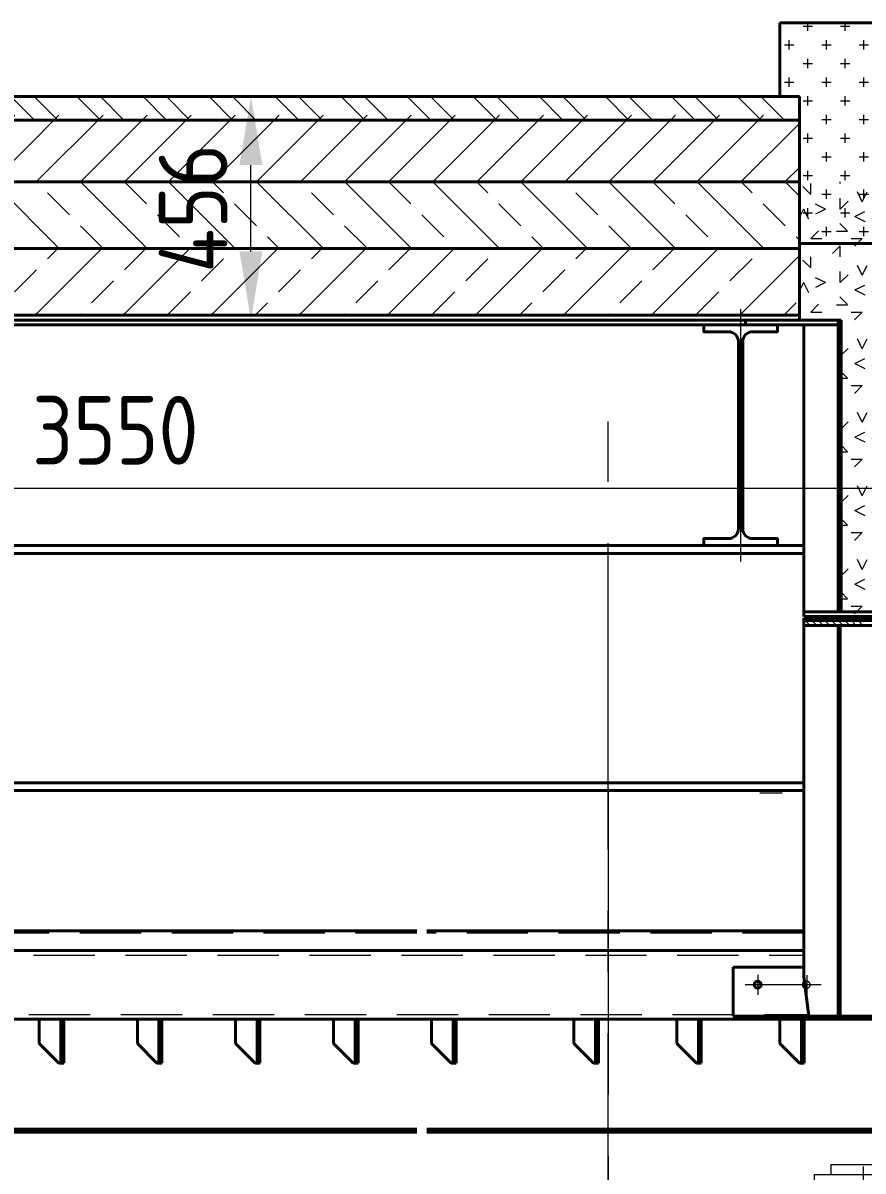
# Model space of a CAD drawing. Header units: millimetres. Extents: x 52110 to 400893, y -153728 to 31997.
# Drawn here: x 175724 to 177437, y -22273 to -19930 of the extents above; entities that cross this region are included whole.
import ezdxf

# ---------------------------------------------------------------- set-up
doc = ezdxf.new("R2010")
doc.units = ezdxf.units.MM
doc.header["$LTSCALE"] = 500
for name, pattern in [('CENTER', [2, 1.25, -0.25, 0.25, -0.25]), ('DASHED', [0.75, 0.5, -0.25]), ('DASHED2', [0.375, 0.25, -0.125]), ('PHANTOM2', [1.25, 0.625, -0.125, 0.125, -0.125, 0.125, -0.125])]:
    doc.linetypes.add(name, pattern=pattern)
for name, color, linetype, lineweight in [('2D', 4, 'PHANTOM2', 20), ('POU', 4, 'Continuous', 20), ('SHI', 7, 'Continuous', 40), ('WEN', 3, 'Continuous', 20), ('XI', 2, 'Continuous', 20), ('XU', 6, 'DASHED2', 20), ('ZHONG', 1, 'CENTER', 20)]:
    doc.layers.add(name, color=color, linetype=linetype, lineweight=lineweight)
doc.layers.add('3', color=6, linetype='Continuous')
doc.styles.add('GB', font='gbenor.shx', dxfattribs={"bigfont": 'gbcbig.shx'})
doc.dimstyles.new('ISO-25$0', dxfattribs={"dimscale": 40, "dimtxt": 3.5, "dimasz": 3.5, "dimexe": 1, "dimexo": 0.2, "dimgap": 1.2, "dimtad": 1, "dimtoh": 1, "dimdec": 1, "dimzin": 9, "dimdsep": 46, "dimtxsty": 'GB', "dimcen": 0, "dimclrd": 3, "dimclre": 3, "dimclrt": 256, "dimadec": 0, "dimazin": 2, "dimtfac": 1, "dimtdec": 1, "dimtix": 1, "dimtmove": 0, "dimatfit": 3, "dimldrblk": 'DOTSMALL', "dimfxl": 0, "dimlwd": -1, "dimlwe": 20, "dimarcsym": 0})

# ---------------------------------------------------------------- blocks, each defined once
blk = doc.blocks.new('A$C46F31751')
at = {"layer": 'POU'}
h = blk.add_hatch(dxfattribs=at)
h.set_pattern_fill('CROSS', color=256, scale=6, style=0)
h.set_pattern_definition([(0, (-168899.5, -68438.25), (38.1, 38.1), [19.05, -57.15]), (90, (-168889.977, -68447.775), (-38.1, 38.1), [19.05, -57.15])])
h.paths.add_polyline_path([(245, 1216.7), (45, 1216.7), (45, 1066.7), (85, 1066.7), (85, 766.7), (245, 766.7)])
h.paths.add_polyline_path([(985, 766.7), (1145, 766.7), (1145, 1066.7), (1185, 1066.7), (1185, 1216.7), (985, 1216.7)])
h = blk.add_hatch(dxfattribs=at)
h.set_pattern_fill('GEOL6', color=256, scale=150, style=0, pattern_type=2)
h.set_pattern_definition([(0, (-168869.5, -68370.25), (150, 150), [22.5, -60, 22.5, -45]), (0, (-168817, -68355.25), (150, 150), [22.5, -127.5]), (90, (-168809.5, -68310.25), (-150, 150), [22.5, -30, 22.5, -75]), (90, (-168869.5, -68280.25), (-150, 150), [22.5, -127.5]), (45, (-168809.5, -68310.25), (2e-14, 150), [22.5, -104.77922, 22.5, -62.352814]), (135, (-168794.5, -68355.25), (-150, 2e-14), [22.5, -83.56602, 22.5, -83.56602]), (225, (-168809.5, -68235.25), (-3e-14, -150), [22.5, -189.63203]), (225, (-168764.5, -68370.25), (-3e-14, -150), [22.5, -189.63203]), (26.56505, (-168779.5, -68325.25), (150, 6e-08), [22.5, -312.9102]), (63.43495, (-168764.5, -68295.25), (6e-08, 150), [22.5, -312.9102]), (116.56505, (-168764.5, -68295.25), (-6e-08, 150), [22.5, -312.9102]), (153.43495, (-168839.5, -68310.25), (-150, 6e-08), [22.5, -312.9102]), (206.56505, (-168839.5, -68310.25), (-150, -6e-08), [22.5, -312.9102]), (243.43495, (-168884.5, -68310.25), (-6e-08, -150), [22.5, -312.9102]), (296.56505, (-168884.5, -68310.25), (6e-08, -150), [22.5, -312.9102]), (333.43495, (-168779.5, -68325.25), (150, -6e-08), [22.5, -312.9102])])
h.paths.add_polyline_path([(245, 892.7), (85, 892.7), (85, 610.7), (170, 610.7), (170, 10.7), (245, 10.7)])
h.paths.add_polyline_path([(985, 10.7), (1060, 10.7), (1060, 610.7), (1145, 610.7), (1145, 892.7), (985, 892.7)])
at = {"layer": 'SHI'}
for p, q in [((45, 1216.7), (45, 1066.7)), ((395, 1216.7), (45, 1216.7)), ((245, 1216.7), (245, 15.7)), ((1185, 1216.7), (535, 1216.7)), ((985, 1216.7), (985, 15.7)), ((1185, 1216.7), (1185, 1066.7)), ((45, 1066.7), (85, 1066.7)), ((85, 1066.7), (85, 610.7)), ((1145, 1066.7), (1145, 610.7)), ((1185, 1066.7), (1145, 1066.7)), ((245, 766.7), (85, 766.7)), ((985, 766.7), (1145, 766.7)), ((-25, 610.7), (-25, 600.7)), ((-25, 610.7), (170, 610.7)), ((164, 15.7), (164, 610.7)), ((170, 15.7), (170, 610.7)), ((1060, 15.7), (1060, 610.7)), ((1255, 610.7), (1060, 610.7)), ((1066, 15.7), (1066, 610.7)), ((1255, 610.7), (1255, 600.7)), ((-25, 600.7), (164, 600.7)), ((94, 5.7), (94, 600.7)), ((1255, 600.7), (1066, 600.7)), ((1136, 5.7), (1136, 600.7)), ((395, 15.7), (94, 15.7)), ((395, 5.7), (94, 5.7)), ((1136, 15.7), (535, 15.7)), ((1136, 5.7), (535, 5.7)), ((844.5, 5.7), (1136, 5.7))]:
    blk.add_line(p, q, dxfattribs=at)
for points in [[(-35, 150.7), (40, 150.7), (40, 164.7), (-10.5, 164.7, -0.414214), (-30.5, 184.7), (-30.5, 566.7, -0.414214), (-10.5, 586.7), (40, 586.7), (40, 600.7), (-35, 600.7), (-110, 600.7), (-110, 586.7), (-59.5, 586.7, -0.414214), (-39.5, 566.7), (-39.5, 184.7, -0.414214), (-59.5, 164.7), (-110, 164.7), (-110, 150.7)], [(1265, 150.7), (1190, 150.7), (1190, 164.7), (1240.5, 164.7, 0.414214), (1260.5, 184.7), (1260.5, 566.7, 0.414214), (1240.5, 586.7), (1190, 586.7), (1190, 600.7), (1265, 600.7), (1340, 600.7), (1340, 586.7), (1289.5, 586.7, 0.414214), (1269.5, 566.7), (1269.5, 184.7, 0.414214), (1289.5, 164.7), (1340, 164.7), (1340, 150.7)]]:
    blk.add_lwpolyline(points, format="xyb", close=True, dxfattribs=at)
at = {"layer": 'ZHONG'}
for p, q in [((-35, 632.7), (-35, 118.3)), ((1265, 632.7), (1265, 118.3))]:
    blk.add_line(p, q, dxfattribs=at)
blk = doc.blocks.new('螺栓M24x120组合')
for p, q in [((-19.8, 0.8), (-19.8, 13.7)), ((19.8, 0.8), (-19.8, 0.8)), ((14.8, 15), (-14.8, 15)), ((-13.2, 0), (-13.2, 0.8)), ((13.2, 0), (-13.2, 0)), ((-9.9, 0.8), (-9.9, 13.7)), ((9.9, 0.8), (9.9, 13.7)), ((13.2, 0), (13.2, 0.8)), ((19.8, 0.8), (19.8, 13.7)), ((22, -61), (-22, -61)), ((-22, -61), (-22, -65)), ((-22, -65), (22, -65)), ((-19.8, -85.2), (-19.8, -65.8)), ((-19.8, -65.8), (19.8, -65.8)), ((-16.6, -65), (-16.6, -65.8)), ((-9.9, -85.2), (-9.9, -65.8)), ((9.9, -85.2), (9.9, -65.8)), ((16.6, -65), (16.6, -65.8)), ((19.8, -85.2), (19.8, -65.8)), ((22, -65), (22, -61)), ((-19.8, -97.2), (-19.8, -87.8)), ((-14.8, -86.5), (14.8, -86.5)), ((-14.8, -86.5), (14.8, -86.5)), ((-9.9, -97.2), (-9.9, -87.8)), ((9.9, -97.2), (9.9, -87.8)), ((19.8, -97.2), (19.8, -87.8)), ((-14.8, -98.5), (14.8, -98.5)), ((-12, -98.5), (-12, -108.6)), ((-12, -108.6), (-9.6, -111)), ((12, -108.6), (-12, -108.6)), ((9.6, -111), (-9.6, -111)), ((9.6, -111), (12, -108.6)), ((12, -98.5), (12, -108.6))]:
    blk.add_line(p, q)
for centre, radius, start, end in [((-14.8, 5.1), 9.89, 60, 120), ((0, -22.6), 37.6, 74.7385, 105.2615), ((14.8, 5.1), 9.89, 60, 120), ((-14.8, -76.6), 9.89, 240, 300), ((-14.8, -96.4), 9.89, 60, 120), ((0, -48.9), 37.6, 254.7385, 285.2615), ((0, -124.1), 37.6, 74.7385, 105.2615), ((14.8, -76.6), 9.89, 240, 300), ((14.8, -96.4), 9.89, 60, 120), ((-14.8, -88.6), 9.89, 240, 300), ((0, -60.9), 37.6, 254.7385, 285.2615), ((14.8, -88.6), 9.89, 240, 300)]:
    blk.add_arc(centre, radius, start, end)
at = {"layer": '3'}
for p, q in [((-9.6, -98.5), (-9.6, -111)), ((9.6, -98.5), (9.6, -111))]:
    blk.add_line(p, q, dxfattribs=at)
blk = doc.blocks.new('横梁（单管）')
at = {"layer": '2D'}
for p, q in [((170, 1125), (-170, 1125)), ((-170, 1095), (-170, 1125)), ((170, 1095), (170, 1125)), ((170, 1095), (-170, 1095)), ((-122.5, 530), (-122.5, 1095)), ((122.5, 530), (122.5, 1095)), ((-315, 530), (315, 530)), ((-315, 510), (-315, 530)), ((315, 510), (315, 530)), ((-350, 510), (-350, 10)), ((-350, 510), (350, 510)), ((-350, 494), (-275, 494)), ((-122.5, 494), (-225, 494)), ((-150, 494), (-150, 510)), ((-122.5, 10), (-122.5, 510)), ((122.5, 10), (122.5, 510)), ((122.5, 494), (225, 494)), ((150, 510), (150, 494)), ((350, 494), (275, 494)), ((350, 510), (350, 10)), ((-255, 474), (-255, 46)), ((-245, 474), (-245, 46)), ((245, 474), (245, 46)), ((255, 474), (255, 46)), ((-275, 26), (-350, 26)), ((-225, 26), (-122.5, 26)), ((-150, 26), (-150, 10)), ((225, 26), (122.5, 26)), ((150, 26), (150, 10)), ((275, 26), (350, 26)), ((350, 10), (-350, 10)), ((350, 0), (-350, 0)), ((-350, 0), (-350, -10)), ((-345, 0), (-345, 10)), ((345, 0), (345, 10)), ((350, 0), (350, -10))]:
    blk.add_line(p, q, dxfattribs=at)
at = {"layer": '2D', "linetype": 'DASHED', "ltscale": 0.2}
for p, q in [((-122.5, 10), (-122.5, 5)), ((122.5, 5), (-122.5, 5)), ((122.5, 10), (122.5, 5))]:
    blk.add_line(p, q, dxfattribs=at)
at = {"layer": '2D'}
for centre, start, end in [((-275, 474), 0, 90), ((-225, 474), 90, 180), ((225, 474), 0, 90), ((275, 474), 90, 180), ((-275, 46), 270, 0), ((-225, 46), 180, 270), ((225, 46), 270, 0), ((275, 46), 180, 270)]:
    blk.add_arc(centre, 20, start, end, dxfattribs=at)
at = {"layer": 'XU', "linetype": 'DASHED', "ltscale": 0.2}
for p, q in [((-95, 1125), (-95, 1095)), ((95, 1125), (95, 1095))]:
    blk.add_line(p, q, dxfattribs=at)
at = {"layer": 'XU', "linetype": 'DASHED2'}
for p, q in [((-106.5, 5), (-106.5, 1095)), ((106.5, 5), (106.5, 1095))]:
    blk.add_line(p, q, dxfattribs=at)
at = {"layer": 'ZHONG'}
for p, q in [((0, 1223.4), (0, -197.4)), ((-250, 526), (-250, -10)), ((250, 526), (250, -10))]:
    blk.add_line(p, q, dxfattribs=at)
at = {"layer": 'ZHONG', "ltscale": 0.2}
for p, q in [((-310, -68.1), (-310, 108.9)), ((-190, -68.1), (-190, 108.9)), ((190, -68.1), (190, 108.9)), ((310, -68.1), (310, 108.9))]:
    blk.add_line(p, q, dxfattribs=at)
at = {"layer": '2D', "xscale": -1, "rotation": 180}
for p in [(-310, -35), (-190, -35), (190, -35), (310, -35)]:
    blk.add_blockref('螺栓M24x120组合', p, dxfattribs=at)
blk = doc.blocks.new('LDJXKJ')
blk.add_blockref('横梁（单管）', (130604.6, 61578.7))
blk = doc.blocks.new('SFC43')
at = {"layer": 'SHI'}
for p, q in [((170750.2, 91591.3), (171051.2, 91591.3)), ((170750.2, 91586.3), (170750.2, 91591.3)), ((170750.2, 91586.3), (170750.2, 91576.3)), ((170750.2, 91586.3), (171051.2, 91586.3)), ((171051.2, 91586.3), (170750.2, 91586.3)), ((170750.2, 90859.3), (170750.2, 91576.3)), ((170750.2, 91576.3), (171051.2, 91576.3)), ((170820.2, 90779.3), (170820.2, 91576.3)), ((170824.2, 90779.3), (170824.2, 91576.3)), ((169961.2, 90953.3), (168242.2, 90953.3)), ((170750.2, 90953.3), (169981.2, 90953.3)), ((168242.2, 90913.3), (170750.2, 90913.3)), ((170606.2, 90879.3), (170606.2, 90779.3)), ((170750.2, 90879.3), (170606.2, 90879.3)), ((170750.2, 90859.3), (170760.2, 90779.3)), ((168232.2, 90773.3), (170760.2, 90773.3)), ((169191.2, 90773.3), (169241.2, 90773.3)), ((169191.2, 90723.3), (169191.2, 90773.3)), ((169235.2, 90773.3), (169235.2, 90683.3)), ((169241.2, 90773.3), (169241.2, 90683.3)), ((169391.2, 90773.3), (169441.2, 90773.3)), ((169391.2, 90723.3), (169391.2, 90773.3)), ((169435.2, 90773.3), (169435.2, 90683.3)), ((169441.2, 90773.3), (169441.2, 90683.3)), ((169591.2, 90773.3), (169641.2, 90773.3)), ((169591.2, 90723.3), (169591.2, 90773.3)), ((169635.2, 90773.3), (169635.2, 90683.3)), ((169641.2, 90773.3), (169641.2, 90683.3)), ((169791.2, 90773.3), (169841.2, 90773.3)), ((169791.2, 90723.3), (169791.2, 90773.3)), ((169835.2, 90773.3), (169835.2, 90683.3)), ((169841.2, 90773.3), (169841.2, 90683.3)), ((169991.2, 90773.3), (170041.2, 90773.3)), ((169991.2, 90723.3), (169991.2, 90773.3)), ((170035.2, 90773.3), (170035.2, 90683.3)), ((170041.2, 90773.3), (170041.2, 90683.3)), ((170281.2, 90773.3), (170331.2, 90773.3)), ((170281.2, 90723.3), (170281.2, 90773.3)), ((170325.2, 90773.3), (170325.2, 90683.3)), ((170331.2, 90773.3), (170331.2, 90683.3)), ((170491.2, 90773.3), (170541.2, 90773.3)), ((170491.2, 90723.3), (170491.2, 90773.3)), ((170535.2, 90773.3), (170535.2, 90683.3)), ((170541.2, 90773.3), (170541.2, 90683.3)), ((170606.2, 90779.3), (170760.2, 90779.3)), ((170701.2, 90773.3), (170751.2, 90773.3)), ((170701.2, 90723.3), (170701.2, 90773.3)), ((170745.2, 90773.3), (170745.2, 90683.3)), ((170751.2, 90773.3), (170751.2, 90683.3)), ((170760.2, 90779.3), (170760.2, 90773.3)), ((170926.2, 90779.3), (170760.2, 90779.3)), ((170926.2, 90773.3), (170760.2, 90773.3)), ((170824.2, 90779.3), (170824.2, 90773.3)), ((169231.2, 90683.3), (169191.2, 90723.3)), ((169431.2, 90683.3), (169391.2, 90723.3)), ((169631.2, 90683.3), (169591.2, 90723.3)), ((169831.2, 90683.3), (169791.2, 90723.3)), ((170031.2, 90683.3), (169991.2, 90723.3)), ((170321.2, 90683.3), (170281.2, 90723.3)), ((170531.2, 90683.3), (170491.2, 90723.3)), ((170741.2, 90683.3), (170701.2, 90723.3)), ((169241.2, 90683.3), (169231.2, 90683.3)), ((169441.2, 90683.3), (169431.2, 90683.3)), ((169641.2, 90683.3), (169631.2, 90683.3)), ((169841.2, 90683.3), (169831.2, 90683.3)), ((170041.2, 90683.3), (170031.2, 90683.3)), ((170331.2, 90683.3), (170321.2, 90683.3)), ((170541.2, 90683.3), (170531.2, 90683.3)), ((170751.2, 90683.3), (170741.2, 90683.3)), ((169961.2, 90548.3), (167766.2, 90548.3)), ((170926.2, 90548.3), (169981.2, 90548.3)), ((169961.2, 90542.7), (167761.3, 90542.7)), ((170931.1, 90542.7), (169981.2, 90542.7))]:
    blk.add_line(p, q, dxfattribs=at)
blk.add_circle((170656.2, 90843.3), 7, dxfattribs=at)
blk.add_arc((170756.2, 90843.3), 7, 131.6674, 242.5826, dxfattribs=at)
at = {"layer": 'XI'}
for p, q in [((170762.9, 91576.3), (170752.9, 91586.3)), ((170776.4, 91576.3), (170766.4, 91586.3)), ((170789.8, 91576.3), (170779.8, 91586.3)), ((170803.3, 91576.3), (170793.3, 91586.3)), ((170816.8, 91576.3), (170806.8, 91586.3)), ((170830.2, 91576.3), (170820.2, 91586.3)), ((170824.2, 91575.1), (170820.2, 91579.1)), ((170843.7, 91576.3), (170833.7, 91586.3)), ((170857.2, 91576.3), (170847.2, 91586.3)), ((170870.7, 91576.3), (170860.7, 91586.3)), ((170824.2, 91569.4), (170820.2, 91573.4)), ((170824.2, 91561.6), (170820.2, 91565.6)), ((170824.2, 91555.9), (170820.2, 91559.9)), ((170824.2, 91548.2), (170820.2, 91552.2)), ((170824.2, 91542.5), (170820.2, 91546.5)), ((170824.2, 91534.7), (170820.2, 91538.7)), ((170824.2, 91529), (170820.2, 91533)), ((170824.2, 91521.2), (170820.2, 91525.2)), ((170824.2, 91515.5), (170820.2, 91519.5)), ((170824.2, 91507.7), (170820.2, 91511.7)), ((170824.2, 91502), (170820.2, 91506)), ((170824.2, 91494.3), (170820.2, 91498.3)), ((170824.2, 91488.6), (170820.2, 91492.6)), ((170824.2, 91480.8), (170820.2, 91484.8)), ((170824.2, 91467.3), (170820.2, 91471.3)), ((170824.2, 91453.9), (170820.2, 91457.9)), ((170824.2, 91440.4), (170820.2, 91444.4)), ((170824.2, 91426.9), (170820.2, 91430.9)), ((170824.2, 91413.5), (170820.2, 91417.5)), ((170824.2, 91400), (170820.2, 91404)), ((170824.2, 91386.5), (170820.2, 91390.5)), ((170824.2, 91300), (170820.2, 91377)), ((170824.2, 91286.6), (170820.2, 91290.6)), ((170824.2, 91273.1), (170820.2, 91277.1)), ((170824.2, 91259.6), (170820.2, 91263.6)), ((170824.2, 91246.2), (170820.2, 91250.2)), ((170824.2, 91232.7), (170820.2, 91236.7)), ((170824.2, 91219.2), (170820.2, 91223.2)), ((170824.2, 91205.8), (170820.2, 91209.8)), ((170824.2, 91192.3), (170820.2, 91196.3)), ((170824.2, 91178.8), (170820.2, 91182.8)), ((170824.2, 91165.3), (170820.2, 91169.3)), ((170824.2, 91151.9), (170820.2, 91155.9)), ((170824.2, 91138.4), (170820.2, 91142.4)), ((170824.2, 91124.9), (170820.2, 91128.9)), ((170824.2, 91111.5), (170820.2, 91115.5)), ((170824.2, 91098), (170820.2, 91102)), ((170824.2, 91084.5), (170820.2, 91088.5)), ((170824.2, 91071), (170820.2, 91075)), ((170824.2, 91057.6), (170820.2, 91061.6)), ((170824.2, 91044.1), (170820.2, 91048.1)), ((170824.2, 91030.6), (170820.2, 91034.6)), ((170824.2, 91017.2), (170820.2, 91021.2)), ((170824.2, 91003.7), (170820.2, 91007.7)), ((170824.2, 90990.2), (170820.2, 90994.2)), ((170824.2, 90976.8), (170820.2, 90980.8)), ((170824.2, 90963.3), (170820.2, 90967.3)), ((170824.2, 90949.8), (170820.2, 90953.8)), ((170824.2, 90936.3), (170820.2, 90940.3)), ((170824.2, 90922.9), (170820.2, 90926.9)), ((170824.2, 90909.4), (170820.2, 90913.4)), ((170824.2, 90895.9), (170820.2, 90899.9)), ((170824.2, 90882.5), (170820.2, 90886.5)), ((170824.2, 90869), (170820.2, 90873)), ((170824.2, 90855.5), (170820.2, 90859.5)), ((170824.2, 90842.1), (170820.2, 90846.1)), ((170824.2, 90828.6), (170820.2, 90832.6)), ((170824.2, 90815.1), (170820.2, 90819.1)), ((170824.2, 90801.6), (170820.2, 90805.6)), ((170824.2, 90788.2), (170820.2, 90792.2)), ((170760.4, 90773.3), (170760.2, 90773.5)), ((170773.8, 90773.3), (170767.8, 90779.3)), ((170787.3, 90773.3), (170781.3, 90779.3)), ((170800.8, 90773.3), (170794.8, 90779.3)), ((170814.2, 90773.3), (170808.2, 90779.3)), ((170824.2, 90776.8), (170821.7, 90779.3)), ((170211.2, 90542.7), (170216.8, 90548.3)), ((170224.7, 90542.7), (170230.3, 90548.3)), ((170238.2, 90542.7), (170243.8, 90548.3)), ((170251.6, 90542.7), (170257.2, 90548.3)), ((170265.1, 90542.7), (170270.7, 90548.3)), ((170278.6, 90542.7), (170284.2, 90548.3)), ((170292, 90542.7), (170297.6, 90548.3)), ((170305.5, 90542.7), (170311.1, 90548.3)), ((170319, 90542.7), (170324.6, 90548.3)), ((170332.5, 90542.7), (170338, 90548.3)), ((170345.9, 90542.7), (170351.5, 90548.3)), ((170359.4, 90542.7), (170365, 90548.3)), ((170372.9, 90542.7), (170378.5, 90548.3)), ((170386.3, 90542.7), (170391.9, 90548.3)), ((170399.8, 90542.7), (170405.4, 90548.3)), ((170413.3, 90542.7), (170418.9, 90548.3)), ((170426.8, 90542.7), (170432.3, 90548.3)), ((170440.2, 90542.7), (170445.8, 90548.3)), ((170453.7, 90542.7), (170459.3, 90548.3)), ((170467.2, 90542.7), (170472.8, 90548.3)), ((170480.6, 90542.7), (170486.2, 90548.3)), ((170494.1, 90542.7), (170499.7, 90548.3)), ((170507.6, 90542.7), (170513.2, 90548.3)), ((170521, 90542.7), (170526.6, 90548.3)), ((170534.5, 90542.7), (170540.1, 90548.3)), ((170548, 90542.7), (170553.6, 90548.3)), ((170561.5, 90542.7), (170567, 90548.3)), ((170574.9, 90542.7), (170580.5, 90548.3)), ((170588.4, 90542.7), (170594, 90548.3)), ((170601.9, 90542.7), (170607.5, 90548.3)), ((170615.3, 90542.7), (170620.9, 90548.3)), ((170628.8, 90542.7), (170634.4, 90548.3)), ((170642.3, 90542.7), (170647.9, 90548.3)), ((170655.7, 90542.7), (170661.3, 90548.3)), ((170669.2, 90542.7), (170674.8, 90548.3)), ((170682.7, 90542.7), (170688.3, 90548.3)), ((170696.2, 90542.7), (170701.7, 90548.3)), ((170709.6, 90542.7), (170715.2, 90548.3)), ((170723.1, 90542.7), (170728.7, 90548.3)), ((170736.6, 90542.7), (170742.2, 90548.3)), ((170750, 90542.7), (170755.6, 90548.3)), ((170763.5, 90542.7), (170769.1, 90548.3)), ((170777, 90542.7), (170782.6, 90548.3)), ((170790.5, 90542.7), (170796, 90548.3)), ((170803.9, 90542.7), (170809.5, 90548.3)), ((170817.4, 90542.7), (170823, 90548.3)), ((170830.9, 90542.7), (170836.5, 90548.3)), ((170844.3, 90542.7), (170849.9, 90548.3)), ((170857.8, 90542.7), (170863.4, 90548.3))]:
    blk.add_line(p, q, dxfattribs=at)
at = {"layer": 'XU'}
for p, q in [((169961.2, 90948.3), (168242.2, 90948.3)), ((170750.2, 90948.3), (169981.2, 90948.3)), ((168242.2, 90903.8), (170750.2, 90903.8)), ((168232.6, 90782.8), (170759.8, 90782.8))]:
    blk.add_line(p, q, dxfattribs=at)
blk.add_arc((170756.2, 90843.3), 7, 242.5826, 131.6674, dxfattribs=at)
at = {"layer": 'ZHONG'}
for p, q in [((170656.2, 90863.6), (170656.2, 90823)), ((170756.2, 90862.9), (170756.2, 90823.7)), ((170785.6, 90843.3), (170630.8, 90843.3))]:
    blk.add_line(p, q, dxfattribs=at)
blk = doc.blocks.new('*D1218')
at = {"layer": 'Defpoints', "color": 0}
for p in [(174137.4, -20879.4), (177687.4, -20879.4), (177687.4, -20916.5)]:
    blk.add_point(p, dxfattribs=at)
at = {"layer": 'WEN', "color": 3, "linetype": 'ByBlock', "lineweight": 20}
for p, q in [((174137.4, -20871.4), (174137.4, -20839.4)), ((177687.4, -20908.5), (177687.4, -20839.4))]:
    blk.add_line(p, q, dxfattribs=at)
at = {"layer": 'WEN', "color": 3, "linetype": 'ByBlock'}
blk.add_line((174277.4, -20879.4), (177547.4, -20879.4), dxfattribs=at)
at = {"layer": 'WEN', "color": 3}
for points in [[(174277.4, -20856), (174277.4, -20902.7), (174137.4, -20879.4)], [(177547.4, -20856), (177547.4, -20902.7), (177687.4, -20879.4)]]:
    blk.add_solid(points, dxfattribs=at)
at = {"layer": 'WEN', "insert": (175912.4, -20761.4), "char_height": 140, "attachment_point": 5, "style": 'GB'}
blk.add_mtext('3550', dxfattribs=at)
blk = doc.blocks.new('_DotSmall')
at = {"color": 0, "linetype": 'ByBlock', "const_width": 0.5}
blk.add_lwpolyline([(-0.0625, 0, 1), (0.0625, 0, 1)], format="xyb", close=True, dxfattribs=at)
blk = doc.blocks.new('*D1225')
at = {"layer": 'Defpoints', "color": 0}
for p in [(176189, -20080.5), (176189, -20080.5), (176189, -20536.5)]:
    blk.add_point(p, dxfattribs=at)
at = {"layer": 'WEN', "color": 3, "linetype": 'ByBlock', "lineweight": 20}
for p, q in [((176181, -20080.5), (176149, -20080.5)), ((176181, -20536.5), (176149, -20536.5))]:
    blk.add_line(p, q, dxfattribs=at)
at = {"layer": 'WEN', "color": 3, "linetype": 'ByBlock'}
blk.add_line((176189, -20396.5), (176189, -20220.5), dxfattribs=at)
at = {"layer": 'WEN', "color": 3}
for points in [[(176165.6, -20220.5), (176212.3, -20220.5), (176189, -20080.5)], [(176165.6, -20396.5), (176212.3, -20396.5), (176189, -20536.5)]]:
    blk.add_solid(points, dxfattribs=at)
at = {"layer": 'WEN', "insert": (176071, -20308.5), "char_height": 140, "attachment_point": 5, "rotation": 90, "style": 'GB'}
blk.add_mtext('456', dxfattribs=at)

msp = doc.modelspace()

# ---------------------------------------------------------------- hatches: boundary and pattern name
at = {"layer": 'POU'}
h = msp.add_hatch(dxfattribs=at)
h.set_pattern_fill('STEEL', color=256, scale=30, angle=90, style=0)
h.set_pattern_definition([(135, (-2327.09, -89053.16), (-67.35192, -67.35192), []), (135, (-2374.72, -89053.16), (-67.35192, -67.35192), [])])
h.paths.add_polyline_path([(177307.40863, -20080.45131), (174817.40863, -20080.45131), (174817.40863, -20128.45131), (177307.40863, -20128.45131)])
h = msp.add_hatch(dxfattribs=at)
h.set_pattern_fill('ANSI31', color=256, scale=20, style=0)
h.set_pattern_definition([(45, (-2327.093, -89043.16), (-44.90128, 44.90128), [])])
h.paths.add_polyline_path([(177307.40863, -20118.45131), (174817.40863, -20118.45131), (174817.40863, -20254.45131), (177307.40863, -20254.45131)])
h = msp.add_hatch(dxfattribs=at)
h.set_pattern_fill('ANSI33', color=256, scale=20, angle=90, style=0)
h.set_pattern_definition([(135, (-2327.09, -89043.16), (-89.80256, -89.80256), []), (135, (-2327.09, -88953.36), (-89.80256, -89.80256), [63.5, -31.75])])
h.paths.add_polyline_path([(177307.40863, -20254.45131), (174817.40863, -20254.45131), (174817.40863, -20390.45131), (177307.40863, -20390.45131)])
h = msp.add_hatch(dxfattribs=at)
h.set_pattern_fill('ANSI33', color=256, scale=20, style=0)
h.set_pattern_definition([(45, (-2327.09, -89043.16), (-89.80256, 89.80256), []), (45, (-2237.29, -89043.16), (-89.80256, 89.80256), [63.5, -31.75])])
h.paths.add_polyline_path([(177307.40863, -20390.45131), (174817.40863, -20390.45131), (174817.40863, -20526.45131), (177307.40863, -20526.45131)])

# ---------------------------------------------------------------- linework, layer by layer
at = {"layer": 'SHI'}
for p, q in [((174817.40863, -20080.45131), (177307.40863, -20080.45131)), ((174817.40863, -20128.45131), (177307.40863, -20128.45131)), ((174817.40863, -20254.45131), (177307.40863, -20254.45131)), ((174817.40863, -20390.45131), (177307.40863, -20390.45131)), ((174817.40863, -20526.45131), (177307.40863, -20526.45131)), ((174890.40863, -20536.45131), (177307.40863, -20536.45131)), ((174890.40863, -20546.45829), (177307.40863, -20546.45829)), ((174808.40863, -20996.45829), (177316.40863, -20996.45829)), ((174808.40863, -21012.45829), (177316.40863, -21012.45829)), ((174808.40863, -21480.45829), (177316.40863, -21480.45829)), ((174808.40863, -21496.45829), (177316.40863, -21496.45829))]:
    msp.add_line(p, q, dxfattribs=at)
at = {"layer": 'ZHONG', "color": 1, "linetype": 'CENTER'}
for p, q in [((176917.40863, -23616.84654), (176917.40863, -20743.30996)), ((176917.40863, -21491.69023), (176917.40863, -23054.01789))]:
    msp.add_line(p, q, dxfattribs=at)
at = {"layer": 'ZHONG', "color": 1}
msp.add_line((177272.13678, -21501.68349), (177226.45886, -21501.68349), dxfattribs=at)

# ---------------------------------------------------------------- block references
at = {"layer": '2D'}
msp.add_blockref('A$C46F31751', (177222.4083, -21147.15857), dxfattribs=at)
at = {"layer": 'SHI'}
for name, p in [('SFC43', (6566.19943, -112735.77657)), ('LDJXKJ', (47082.84204, -84368.20279))]:
    msp.add_blockref(name, p, dxfattribs=at)

# ---------------------------------------------------------------- dimensions: what is measured, and where the dimension line sits
at = {"layer": 'WEN'}
dim = msp.add_linear_dim(base=(176188.98278, -20080.45131), p1=(176188.98278, -20536.45131), p2=(176188.98278, -20080.45131), angle=90, dimstyle='ISO-25$0', override={"dimatfit": 0, "dimfxl": 1.8}, dxfattribs=at)
dim.commit()
dim.dimension.update_dxf_attribs({"geometry": '*D1225', "text_midpoint": (176070.98278, -20308.45131)})
dim = msp.add_linear_dim(base=(177687.40863, -20879.37782), p1=(174137.40863, -20879.37782), p2=(177687.40863, -20916.50725), dimstyle='ISO-25$0', override={"dimtmove": 1, "dimatfit": 0, "dimfxl": 1.8}, dxfattribs=at)
dim.commit()
dim.dimension.update_dxf_attribs({"geometry": '*D1218', "text_midpoint": (175912.40863, -20761.37782)})

doc.saveas('drawing.dxf')
